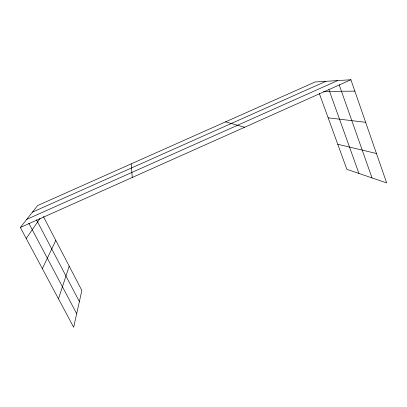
<?xml version="1.0" encoding="UTF-8"?>
<svg xmlns="http://www.w3.org/2000/svg" width="407" height="407" viewBox="0 0 407 407"><rect width="100%" height="100%" fill="white"/><g stroke="black" fill="none" stroke-linecap="round" stroke-linejoin="round"><path stroke-width="0.61" d="M58.471 298.83L69.195 266.153M42.359 268.666L55.815 240.435M26.231 238.492L40.049 218.396M43.366 216.499L81.858 290.491L73.657 327.243L20.35 227.482L37.653 205.52L315.13 81.97L350.905 79.757L386.65 182.921L346.856 169.307L319.236 93.279M26.765 219.342L337.688 80.576M20.35 227.482L350.905 79.757M32.448 212.133L325.941 81.298M323.473 91.473L354.843 91.122M328.154 117.827L365.644 122.304M337.759 144.266L376.455 153.5M225.529 121.866L244.612 127.259M28.79 223.168L76.679 313.685M36.452 219.775L79.375 301.618M328.922 89.621L358.949 173.443M339.158 84.737L372.023 177.92M131.212 163.863L132.26 177.472"/></g></svg>
